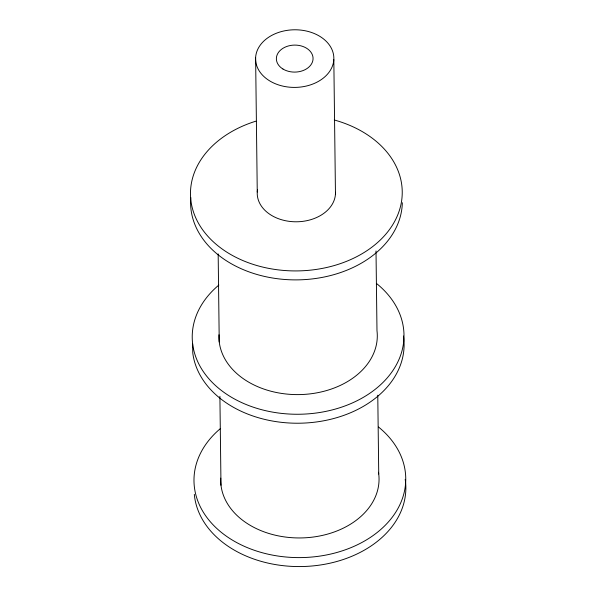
<?xml version="1.0" encoding="UTF-8"?>
<svg xmlns="http://www.w3.org/2000/svg" width="596" height="596" viewBox="0 0 596 596"><rect width="100%" height="100%" fill="white"/><g stroke="black" fill="none" stroke-linecap="round" stroke-linejoin="round"><path stroke-width="0.89" d="M376.009 250.976L376.985 330.676A79.194 58.289 -0.7 0 1 300.302 394.574A79.194 58.289 -0.7 0 1 218.97 334.781M377.775 395.245L378.736 474.014M333.82 59.57A39.135 28.809 -0.7 0 1 273.758 83.045A39.135 28.809 -0.7 0 1 276.574 33.167A39.135 28.809 -0.7 0 1 333.82 59.57L335.466 193.953M255.617 57.618L257.256 192.001M218.166 253.911L219.239 341.955M219.902 396.325L220.989 485.293M192.642 343.855L192.754 352.817A105.894 77.949 -0.7 0 0 308.847 422.773A105.894 77.949 -0.7 0 0 403.447 335.988M405.198 479.326A105.894 77.949 -0.7 0 1 309.361 566.207A105.894 77.949 -0.7 0 1 194.311 494.322M378.512 427.019A105.894 77.949 -0.7 0 1 373.655 535.148A105.894 77.949 -0.7 0 1 226.733 536.437A105.894 77.949 -0.7 0 1 220.602 428.412M378.482 472.248A79.194 58.289 -0.7 0 1 303.267 537.875A79.194 58.289 -0.7 0 1 220.721 478.126M376.754 283.681A105.894 77.949 -0.7 0 1 371.904 391.803A105.894 77.949 -0.7 0 1 224.983 393.099A105.894 77.949 -0.7 0 1 218.851 285.067M402.337 202.737A105.894 77.949 -0.7 0 1 292.137 279.844A105.894 77.949 -0.7 0 1 190.795 197.537M334.274 119.982A105.894 77.949 -0.7 0 1 381.477 238.862A105.894 77.949 -0.7 0 1 212.899 241.417A105.894 77.949 -0.7 0 1 255.9 121.167M335.488 192.285A39.135 28.809 -0.7 0 1 294.171 221.757A39.135 28.809 -0.7 0 1 257.546 189.498M282.958 69.024A18.342 13.499 -0.7 0 0 312.788 60.814A18.342 13.499 -0.7 0 0 288.412 45.952A18.342 13.499 -0.7 0 0 282.958 69.024"/></g></svg>
